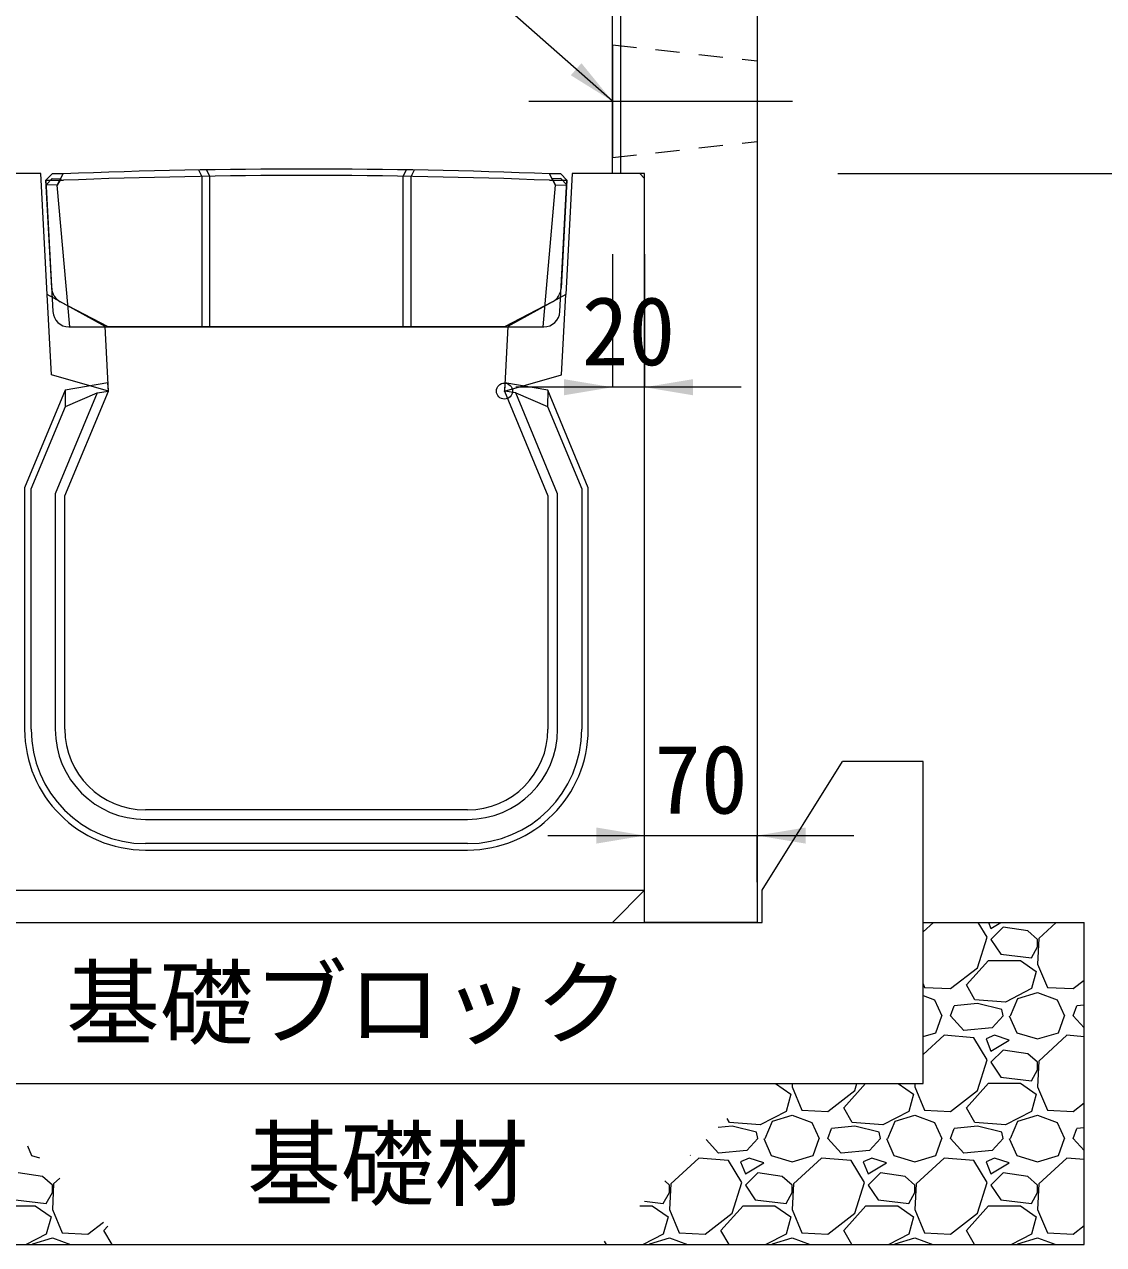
# Model space of a CAD drawing. Units: millimetres at full size. Extents: x 187207 to 255567, y 882048 to 905686.
# Drawn here: x 206149 to 206819, y 899740 to 900498 of the extents above; entities that cross this region are included whole.
import ezdxf
from ezdxf.enums import TextEntityAlignment as Align

# ---------------------------------------------------------------- set-up
doc = ezdxf.new("R2010")
doc.units = ezdxf.units.MM
doc.header["$LTSCALE"] = 20
doc.header["$PDMODE"] = 32
doc.header["$PDSIZE"] = 10
for name, pattern in [('DASHED', [7.5, 6, -1.5]), ('USER1', [28.575, 19.05, -3.175, 3.175, -3.175]), ('USER2', [1.35, 0.75, -0.6])]:
    doc.linetypes.add(name, pattern=pattern)
for name, color, linetype, lineweight in [('パネックス', 2, 'Continuous', 13), ('基礎ブロック', 2, 'Continuous', 13), ('基礎材', 7, 'Continuous', 15), ('寸法線', 7, 'Continuous', 13), ('引出線', 4, 'Continuous', 13), ('箱型U字側溝', 2, 'Continuous', 9), ('ﾊｯﾁﾝｸﾞ', 7, 'Continuous', 5)]:
    doc.layers.add(name, color=color, linetype=linetype, lineweight=lineweight)
doc.layers.add('文字', color=7, linetype='Continuous')
doc.styles.add('ＭＳ ゴシック', font='')
doc.styles.get('ＭＳ ゴシック').set_extended_font_data('MS Gothic')

# ---------------------------------------------------------------- blocks, each defined once
blk = doc.blocks.new('filled_arrow')
at = {"color": 0, "linetype": 'Continuous', "lineweight": -2}
blk.add_solid([(7.5, 1.25), (0, 0), (7.5, -1.25)], dxfattribs=at)

msp = doc.modelspace()

# ---------------------------------------------------------------- linework, layer by layer
at = {"layer": 'パネックス', "lineweight": 5}
msp.add_line((206519.37, 901105.37), (206519.37, 900405.37), dxfattribs=at)
at = {"layer": 'パネックス'}
for p, q in [((206604.37, 901105.37), (206604.37, 899940.37)), ((206514.37, 900405.37), (206514.37, 901100.37)), ((206514.37, 900485.37), (206514.37, 900415.37)), ((206514.37, 900405.37), (206514.37, 900450.37)), ((206534.37, 900405.37), (206514.37, 900405.37)), ((206534.37, 899940.37), (206534.37, 900405.37)), ((206604.37, 899940.37), (206534.37, 899940.37))]:
    msp.add_line(p, q, dxfattribs=at)
at = {"layer": 'パネックス', "linetype": 'USER2', "lineweight": 9}
for p, q in [((206514.37, 900485.37), (206604.37, 900475.37)), ((206514.37, 900415.37), (206604.37, 900425.37))]:
    msp.add_line(p, q, dxfattribs=at)
at = {"layer": '基礎ブロック'}
for p, q in [((206607.37, 899960.37), (206657.37, 900040.37)), ((206707.37, 900040.37), (206657.37, 900040.37)), ((206707.37, 899940.37), (206707.37, 900040.37)), ((206607.37, 899940.37), (206607.37, 899960.37)), ((206112.37, 899940.37), (206607.37, 899940.37)), ((206707.37, 899840.37), (206707.37, 899940.37)), ((206012.37, 899840.37), (206707.37, 899840.37))]:
    msp.add_line(p, q, dxfattribs=at)
at = {"layer": '基礎材'}
for p, q in [((206707.37, 899940.37), (206807.37, 899940.37)), ((206807.37, 899740.37), (206807.37, 899940.37)), ((205912.37, 899740.37), (206807.37, 899740.37))]:
    msp.add_line(p, q, dxfattribs=at)
at = {"layer": '寸法線', "linetype": 'USER1', "lineweight": 9}
msp.add_line((206462.52, 900450.37), (206626.23, 900450.37), dxfattribs=at)
at = {"layer": '寸法線'}
for p, q in [((206654.37, 900405.37), (206977.72, 900405.37)), ((206514.37, 900355.37), (206514.37, 900272.75)), ((206534.37, 900355.37), (206534.37, 900272.75)), ((206594.37, 900272.75), (206454.37, 900272.75)), ((206474.37, 899994.36), (206664.37, 899994.36)), ((206534.37, 899965.37), (206534.37, 899994.36)), ((206604.37, 899965.37), (206604.37, 899994.36))]:
    msp.add_line(p, q, dxfattribs=at)
at = {"layer": '引出線'}
msp.add_lwpolyline([(206514.37, 900450.37), (206311.91, 900628.82), (206140.17, 900628.82)], dxfattribs=at)
at = {"layer": '箱型U字側溝'}
for p, q in [((206162.58, 900401.23), (206173.44, 900401.23)), ((206475.28, 900401.23), (206486.15, 900401.23)), ((206174.49, 900270.83), (206174.62, 900260.71)), ((206194.38, 900269.17), (206201.37, 900270.37)), ((206454.37, 900269.17), (206447.37, 900270.37)), ((206474.25, 900270.83), (206474.13, 900260.71)), ((206424.37, 900010.37), (206224.37, 900010.37)), ((206224.37, 900004.37), (206424.37, 900004.37)), ((206424.37, 899989.37), (206224.37, 899989.37)), ((206224.37, 899985.37), (206424.37, 899985.37)), ((206114.37, 899960.37), (206534.37, 899960.37))]:
    msp.add_line(p, q, dxfattribs=at)
at = {"layer": '箱型U字側溝', "lineweight": 18}
msp.add_line((206176.91, 900310.23), (206471.81, 900310.23), dxfattribs=at)
at = {"layer": '箱型U字側溝', "lineweight": 13}
msp.add_line((206424.37, 900010.37), (206224.37, 900010.37), dxfattribs=at)
for points in [[(206199.37, 900310.37), (206163.37, 900330.37), (206159.37, 900405.37), (206117.37, 900405.37), (206114.37, 900402.37), (206114.37, 899960.37), (206134.37, 899940.37), (206514.37, 899940.37), (206534.37, 899960.37), (206534.37, 900402.37), (206531.37, 900405.37), (206489.37, 900405.37), (206485.37, 900330.37), (206449.37, 900310.37), (206447.37, 900270.37), (206474.37, 900205.37), (206474.37, 900060.37)], [(206174.37, 900060.37), (206174.37, 900205.37), (206201.37, 900270.37), (206199.37, 900310.37)]]:
    msp.add_lwpolyline(points, dxfattribs=at)
at = {"layer": '箱型U字側溝', "lineweight": 18}
for points in [[(206166.15, 900334.19), (206162.58, 900401.23), (206166.36, 900405.23)], [(206173.36, 900405.23), (206166.36, 900405.23), (206162.58, 900401.23), (206166.92, 900319.69)], [(206481.8, 900319.69), (206486.15, 900401.23), (206482.36, 900405.23), (206475.36, 900405.23)], [(206482.36, 900405.23), (206486.15, 900401.23), (206482.57, 900334.19)], [(206477.24, 900325.87), (206447.46, 900310.23), (206201.27, 900310.23), (206171.49, 900325.87)]]:
    msp.add_lwpolyline(points, dxfattribs=at)
at = {"layer": '箱型U字側溝', "color": 5, "linetype": 'DASHED'}
for points in [[(206177.43, 900310.23), (206169.58, 900398.23), (206173.36, 900405.23)], [(206471.3, 900310.23), (206479.15, 900398.23), (206475.36, 900405.23)]]:
    msp.add_lwpolyline(points, dxfattribs=at)
at = {"layer": '箱型U字側溝'}
for points in [[(206257.3, 900407.64), (206259.36, 900403.67), (206259.36, 900310.23)], [(206264.36, 900310.23), (206264.36, 900403.75), (206262.3, 900407.72)], [(206384.36, 900310.23), (206384.36, 900403.75), (206386.42, 900407.72)], [(206389.36, 900310.23), (206389.36, 900403.67), (206391.42, 900407.64)], [(206174.37, 900060.37), (206174.37, 900205.37), (206201.37, 900270.37), (206201.12, 900275.4), (206174.49, 900270.83), (206149.37, 900210.36), (206149.37, 900060.37)], [(206499.37, 900060.37), (206499.37, 900210.36), (206474.25, 900270.83), (206447.63, 900275.4), (206447.37, 900270.37), (206474.37, 900205.37), (206474.37, 900060.37)], [(206153.37, 900060.37), (206153.37, 900209.56), (206174.67, 900260.83), (206194.38, 900269.17), (206168.37, 900206.57), (206168.37, 900060.37)], [(206454.37, 900269.17), (206474.13, 900260.71), (206495.37, 900209.56), (206495.37, 900060.37)], [(206480.37, 900060.37), (206480.37, 900206.57), (206454.37, 900269.17)]]:
    msp.add_lwpolyline(points, dxfattribs=at)
at = {"layer": '箱型U字側溝', "color": 5}
for points in [[(206166.36, 900402.32), (206171.74, 900402.23), (206169.58, 900398.23), (206162.73, 900398.34)], [(206482.36, 900402.32), (206476.98, 900402.23), (206479.15, 900398.23), (206485.99, 900398.34)]]:
    msp.add_lwpolyline(points, close=True, dxfattribs=at)
at = {"layer": '箱型U字側溝', "linetype": 'DASHED', "lineweight": 13}
for points in [[(206201.37, 900270.37), (206166.04, 900280.37), (206163.37, 900330.37)], [(206447.37, 900270.37), (206482.71, 900280.37), (206485.37, 900330.37)]]:
    msp.add_lwpolyline(points, dxfattribs=at)
at = {"layer": '箱型U字側溝', "lineweight": 18}
for centre, radius, start, end in [((206324.36, 896606.56), 3801.67, 87.72365, 92.27635), ((206176.14, 900334.72), 10, 183.05288, 242.29297), ((206472.59, 900334.72), 10, 297.70703, 356.94712), ((206176.91, 900320.23), 10, 183.05288, 270), ((206471.81, 900320.23), 10, 270, 356.94712)]:
    msp.add_arc(centre, radius, start, end, dxfattribs=at)
at = {"layer": '箱型U字側溝'}
for centre, radius, start, end in [((206324.36, 896606.56), 3797.67, 87.72245, 92.27755), ((206224.37, 900060.37), 75, 180, 270), ((206224.37, 900060.37), 71, 180, 270), ((206224.37, 900060.37), 56, 180, 270), ((206224.37, 900060.37), 50, 180, 270), ((206424.37, 900060.37), 71, 270, 0), ((206424.37, 900060.37), 56, 270, 0), ((206424.37, 900060.37), 75, 270, 0), ((206424.37, 900060.37), 50, 270, 0)]:
    msp.add_arc(centre, radius, start, end, dxfattribs=at)
at = {"layer": '箱型U字側溝', "lineweight": 13}
for centre, start, end in [((206224.37, 900060.37), 180, 270), ((206424.37, 900060.37), 270, 0)]:
    msp.add_arc(centre, 50, start, end, dxfattribs=at)
at = {"layer": '箱型U字側溝'}
msp.add_point((206447.37, 900270.37), dxfattribs=at)
at = {"layer": 'ﾊｯﾁﾝｸﾞ'}
for p, q in [((206713.76, 899940.37), (206707.37, 899934.54)), ((206747.17, 899931.29), (206741.62, 899940.37)), ((206747.96, 899940.37), (206749.46, 899936.62)), ((206749.46, 899936.62), (206755.7, 899940.37)), ((206757.08, 899937.39), (206749.46, 899929.77)), ((206772.32, 899935.1), (206757.08, 899937.39)), ((206778.41, 899929.77), (206772.32, 899935.1)), ((206789.96, 899940.37), (206779.18, 899930.53)), ((206741.08, 899912.24), (206747.17, 899931.29)), ((206749.46, 899929.77), (206755.55, 899920.62)), ((206779.18, 899930.53), (206778.41, 899914.53)), ((206778.41, 899925.19), (206778.41, 899929.77)), ((206755.55, 899920.62), (206774.6, 899918.34)), ((206774.6, 899918.34), (206778.41, 899925.19)), ((206724.31, 899899.29), (206741.08, 899912.24)), ((206734.22, 899901.57), (206747.93, 899916.81)), ((206747.93, 899916.81), (206767.75, 899916.81)), ((206767.75, 899916.81), (206777.65, 899909.95)), ((206778.41, 899914.53), (206784.51, 899900.05)), ((206777.65, 899909.95), (206774.6, 899899.29)), ((206800.51, 899899.29), (206807.37, 899904.59)), ((206707.37, 899902.27), (206708.31, 899900.05)), ((206708.31, 899900.05), (206724.31, 899899.29)), ((206739.55, 899892.43), (206734.22, 899901.57)), ((206774.6, 899899.29), (206758.6, 899890.9)), ((206766.22, 899893.19), (206778.41, 899897)), ((206778.41, 899897), (206790.61, 899892.43)), ((206784.51, 899900.05), (206800.51, 899899.29)), ((206707.37, 899895.07), (206714.41, 899892.43)), ((206714.41, 899892.43), (206718.98, 899882.52)), ((206741.08, 899890.14), (206726.6, 899888.62)), ((206758.6, 899890.9), (206739.55, 899892.43)), ((206756.32, 899886.33), (206741.08, 899890.14)), ((206761.65, 899882.52), (206766.22, 899893.19)), ((206790.61, 899892.43), (206795.18, 899882.52)), ((206807.37, 899889.1), (206802.8, 899888.62)), ((206715.17, 899871.85), (206718.98, 899882.52)), ((206724.31, 899882.52), (206726.6, 899888.62)), ((206732.69, 899873.38), (206724.31, 899882.52)), ((206757.08, 899882.52), (206750.22, 899874.9)), ((206757.08, 899882.52), (206756.32, 899886.33)), ((206760.89, 899882.52), (206765.46, 899871.85)), ((206791.37, 899871.85), (206795.18, 899882.52)), ((206800.51, 899882.52), (206802.8, 899888.62)), ((206807.37, 899875.04), (206800.51, 899882.52)), ((206750.22, 899874.9), (206732.69, 899873.38)), ((206707.37, 899869.56), (206715.17, 899871.85)), ((206720.5, 899870.33), (206707.37, 899858.34)), ((206738.79, 899868.81), (206720.5, 899870.33)), ((206747.17, 899855.09), (206738.79, 899868.81)), ((206751.74, 899870.33), (206746.41, 899868.04)), ((206746.41, 899868.04), (206749.46, 899860.42)), ((206749.46, 899860.42), (206760.89, 899867.28)), ((206760.89, 899867.28), (206751.74, 899870.33)), ((206765.46, 899871.85), (206778.41, 899868.04)), ((206778.41, 899868.04), (206791.37, 899871.85)), ((206796.7, 899870.33), (206779.18, 899854.33)), ((206807.37, 899869.44), (206796.7, 899870.33)), ((206757.08, 899861.19), (206749.46, 899853.57)), ((206772.32, 899858.9), (206757.08, 899861.19)), ((206778.41, 899853.57), (206772.32, 899858.9)), ((206741.08, 899836.04), (206747.17, 899855.09)), ((206749.46, 899853.57), (206755.55, 899844.42)), ((206779.18, 899854.33), (206778.41, 899838.33)), ((206778.41, 899848.99), (206778.41, 899853.57)), ((206755.55, 899844.42), (206774.6, 899842.14)), ((206774.6, 899842.14), (206778.41, 899848.99)), ((206615.7, 899840.37), (206625.25, 899833.75)), ((206626.11, 899840.37), (206626.01, 899838.33)), ((206626.01, 899838.33), (206632.11, 899823.85)), ((206648.11, 899823.09), (206664.88, 899836.04)), ((206658.02, 899825.37), (206671.52, 899840.37)), ((206664.88, 899836.04), (206666.26, 899840.37)), ((206691.9, 899840.37), (206701.45, 899833.75)), ((206702.31, 899840.37), (206702.21, 899838.33)), ((206702.21, 899838.33), (206708.31, 899823.85)), ((206724.31, 899823.09), (206741.08, 899836.04)), ((206734.22, 899825.37), (206747.93, 899840.61)), ((206747.93, 899840.61), (206767.75, 899840.61)), ((206767.75, 899840.61), (206777.65, 899833.75)), ((206778.41, 899838.33), (206784.51, 899823.85)), ((206625.25, 899833.75), (206622.2, 899823.09)), ((206701.45, 899833.75), (206698.4, 899823.09)), ((206777.65, 899833.75), (206774.6, 899823.09)), ((206800.51, 899823.09), (206807.37, 899828.39)), ((206622.2, 899823.09), (206606.2, 899814.7)), ((206613.82, 899816.99), (206626.01, 899820.8)), ((206626.01, 899820.8), (206638.21, 899816.23)), ((206632.11, 899823.85), (206648.11, 899823.09)), ((206663.35, 899816.23), (206658.02, 899825.37)), ((206698.4, 899823.09), (206682.4, 899814.7)), ((206690.02, 899816.99), (206702.21, 899820.8)), ((206702.21, 899820.8), (206714.41, 899816.23)), ((206708.31, 899823.85), (206724.31, 899823.09)), ((206739.55, 899816.23), (206734.22, 899825.37)), ((206774.6, 899823.09), (206758.6, 899814.7)), ((206766.22, 899816.99), (206778.41, 899820.8)), ((206778.41, 899820.8), (206790.61, 899816.23)), ((206784.51, 899823.85), (206800.51, 899823.09)), ((206588.68, 899813.94), (206580.04, 899813.03)), ((206587.15, 899816.23), (206585.71, 899818.7)), ((206606.2, 899814.7), (206587.15, 899816.23)), ((206603.92, 899810.13), (206588.68, 899813.94)), ((206609.25, 899806.32), (206613.82, 899816.99)), ((206638.21, 899816.23), (206642.78, 899806.32)), ((206664.88, 899813.94), (206650.4, 899812.42)), ((206682.4, 899814.7), (206663.35, 899816.23)), ((206680.12, 899810.13), (206664.88, 899813.94)), ((206685.45, 899806.32), (206690.02, 899816.99)), ((206714.41, 899816.23), (206718.98, 899806.32)), ((206741.08, 899813.94), (206726.6, 899812.42)), ((206758.6, 899814.7), (206739.55, 899816.23)), ((206756.32, 899810.13), (206741.08, 899813.94)), ((206761.65, 899806.32), (206766.22, 899816.99)), ((206790.61, 899816.23), (206795.18, 899806.32)), ((206807.37, 899812.9), (206802.8, 899812.42)), ((206580.29, 899797.18), (206572.59, 899805.58)), ((206604.68, 899806.32), (206597.82, 899798.7)), ((206604.68, 899806.32), (206603.92, 899810.13)), ((206608.49, 899806.32), (206613.06, 899795.65)), ((206638.97, 899795.65), (206642.78, 899806.32)), ((206648.11, 899806.32), (206650.4, 899812.42)), ((206656.49, 899797.18), (206648.11, 899806.32)), ((206680.88, 899806.32), (206674.02, 899798.7)), ((206680.88, 899806.32), (206680.12, 899810.13)), ((206684.69, 899806.32), (206689.26, 899795.65)), ((206715.17, 899795.65), (206718.98, 899806.32)), ((206724.31, 899806.32), (206726.6, 899812.42)), ((206732.69, 899797.18), (206724.31, 899806.32)), ((206757.08, 899806.32), (206750.22, 899798.7)), ((206757.08, 899806.32), (206756.32, 899810.13)), ((206760.89, 899806.32), (206765.46, 899795.65)), ((206791.37, 899795.65), (206795.18, 899806.32)), ((206800.51, 899806.32), (206802.8, 899812.42)), ((206807.37, 899798.84), (206800.51, 899806.32)), ((206151.06, 899801.66), (206153.64, 899795.65)), ((206597.82, 899798.7), (206580.29, 899797.18)), ((206674.02, 899798.7), (206656.49, 899797.18)), ((206750.22, 899798.7), (206732.69, 899797.18)), ((206153.64, 899795.65), (206158.5, 899794.22)), ((206568.1, 899794.13), (206550.58, 899778.13)), ((206562.61, 899795.61), (206562.77, 899795.65)), ((206562.77, 899795.65), (206562.83, 899795.83)), ((206586.39, 899792.61), (206568.1, 899794.13)), ((206594.77, 899778.89), (206586.39, 899792.61)), ((206599.34, 899794.13), (206594.01, 899791.84)), ((206594.01, 899791.84), (206597.06, 899784.22)), ((206597.06, 899784.22), (206608.49, 899791.08)), ((206608.49, 899791.08), (206599.34, 899794.13)), ((206613.06, 899795.65), (206626.01, 899791.84)), ((206626.01, 899791.84), (206638.97, 899795.65)), ((206644.3, 899794.13), (206626.78, 899778.13)), ((206662.59, 899792.61), (206644.3, 899794.13)), ((206670.97, 899778.89), (206662.59, 899792.61)), ((206675.54, 899794.13), (206670.21, 899791.84)), ((206670.21, 899791.84), (206673.26, 899784.22)), ((206673.26, 899784.22), (206684.69, 899791.08)), ((206684.69, 899791.08), (206675.54, 899794.13)), ((206689.26, 899795.65), (206702.21, 899791.84)), ((206702.21, 899791.84), (206715.17, 899795.65)), ((206720.5, 899794.13), (206702.98, 899778.13)), ((206738.79, 899792.61), (206720.5, 899794.13)), ((206747.17, 899778.89), (206738.79, 899792.61)), ((206751.74, 899794.13), (206746.41, 899791.84)), ((206746.41, 899791.84), (206749.46, 899784.22)), ((206749.46, 899784.22), (206760.89, 899791.08)), ((206760.89, 899791.08), (206751.74, 899794.13)), ((206765.46, 899795.65), (206778.41, 899791.84)), ((206778.41, 899791.84), (206791.37, 899795.65)), ((206796.7, 899794.13), (206779.18, 899778.13)), ((206807.37, 899793.24), (206796.7, 899794.13)), ((206160.49, 899782.7), (206145.25, 899784.99)), ((206166.59, 899777.37), (206160.49, 899782.7)), ((206604.68, 899784.99), (206597.06, 899777.37)), ((206619.92, 899782.7), (206604.68, 899784.99)), ((206626.01, 899777.37), (206619.92, 899782.7)), ((206680.88, 899784.99), (206673.26, 899777.37)), ((206696.12, 899782.7), (206680.88, 899784.99)), ((206702.21, 899777.37), (206696.12, 899782.7)), ((206757.08, 899784.99), (206749.46, 899777.37)), ((206772.32, 899782.7), (206757.08, 899784.99)), ((206778.41, 899777.37), (206772.32, 899782.7)), ((206167.35, 899778.13), (206166.59, 899762.13)), ((206166.59, 899772.79), (206166.59, 899777.37)), ((206171.14, 899781.58), (206167.35, 899778.13)), ((206549.81, 899777.37), (206546.91, 899779.91)), ((206550.58, 899778.13), (206549.81, 899762.13)), ((206549.81, 899772.79), (206549.81, 899777.37)), ((206588.68, 899759.84), (206594.77, 899778.89)), ((206597.06, 899777.37), (206603.15, 899768.22)), ((206626.78, 899778.13), (206626.01, 899762.13)), ((206626.01, 899772.79), (206626.01, 899777.37)), ((206664.88, 899759.84), (206670.97, 899778.89)), ((206673.26, 899777.37), (206679.35, 899768.22)), ((206702.98, 899778.13), (206702.21, 899762.13)), ((206702.21, 899772.79), (206702.21, 899777.37)), ((206741.08, 899759.84), (206747.17, 899778.89)), ((206749.46, 899777.37), (206755.55, 899768.22)), ((206779.18, 899778.13), (206778.41, 899762.13)), ((206778.41, 899772.79), (206778.41, 899777.37)), ((206143.73, 899768.22), (206162.78, 899765.94)), ((206162.78, 899765.94), (206166.59, 899772.79)), ((206546, 899765.94), (206549.81, 899772.79)), ((206603.15, 899768.22), (206622.2, 899765.94)), ((206622.2, 899765.94), (206626.01, 899772.79)), ((206679.35, 899768.22), (206698.4, 899765.94)), ((206698.4, 899765.94), (206702.21, 899772.79)), ((206755.55, 899768.22), (206774.6, 899765.94)), ((206774.6, 899765.94), (206778.41, 899772.79)), ((206136.11, 899764.41), (206155.92, 899764.41)), ((206155.92, 899764.41), (206165.83, 899757.55)), ((206166.59, 899762.13), (206172.69, 899747.65)), ((206531.42, 899764.41), (206539.15, 899764.41)), ((206534.34, 899767.34), (206546, 899765.94)), ((206539.15, 899764.41), (206549.05, 899757.55)), ((206549.81, 899762.13), (206555.91, 899747.65)), ((206571.91, 899746.89), (206588.68, 899759.84)), ((206581.82, 899749.17), (206595.53, 899764.41)), ((206595.53, 899764.41), (206615.35, 899764.41)), ((206615.35, 899764.41), (206625.25, 899757.55)), ((206626.01, 899762.13), (206632.11, 899747.65)), ((206648.11, 899746.89), (206664.88, 899759.84)), ((206658.02, 899749.17), (206671.73, 899764.41)), ((206671.73, 899764.41), (206691.55, 899764.41)), ((206691.55, 899764.41), (206701.45, 899757.55)), ((206702.21, 899762.13), (206708.31, 899747.65)), ((206724.31, 899746.89), (206741.08, 899759.84)), ((206734.22, 899749.17), (206747.93, 899764.41)), ((206747.93, 899764.41), (206767.75, 899764.41)), ((206767.75, 899764.41), (206777.65, 899757.55)), ((206778.41, 899762.13), (206784.51, 899747.65)), ((206165.83, 899757.55), (206162.78, 899746.89)), ((206188.69, 899746.89), (206198.36, 899754.36)), ((206549.05, 899757.55), (206546, 899746.89)), ((206625.25, 899757.55), (206622.2, 899746.89)), ((206701.45, 899757.55), (206698.4, 899746.89)), ((206777.65, 899757.55), (206774.6, 899746.89)), ((206162.78, 899746.89), (206150.34, 899740.37)), ((206172.69, 899747.65), (206188.69, 899746.89)), ((206198.59, 899749.17), (206200.94, 899751.78)), ((206203.73, 899740.37), (206198.59, 899749.17)), ((206546, 899746.89), (206533.57, 899740.37)), ((206555.91, 899747.65), (206571.91, 899746.89)), ((206586.95, 899740.37), (206581.82, 899749.17)), ((206622.2, 899746.89), (206609.77, 899740.37)), ((206632.11, 899747.65), (206648.11, 899746.89)), ((206663.15, 899740.37), (206658.02, 899749.17)), ((206698.4, 899746.89), (206685.97, 899740.37)), ((206708.31, 899747.65), (206724.31, 899746.89)), ((206739.35, 899740.37), (206734.22, 899749.17)), ((206774.6, 899746.89), (206762.17, 899740.37)), ((206784.51, 899747.65), (206800.51, 899746.89)), ((206800.51, 899746.89), (206807.37, 899752.19)), ((206154.22, 899740.37), (206154.4, 899740.79)), ((206154.4, 899740.79), (206166.59, 899744.6)), ((206166.59, 899744.6), (206177.87, 899740.37)), ((206510.75, 899740.37), (206509.51, 899742.5)), ((206537.44, 899740.37), (206537.62, 899740.79)), ((206537.62, 899740.79), (206549.81, 899744.6)), ((206549.81, 899744.6), (206561.09, 899740.37)), ((206613.64, 899740.37), (206613.82, 899740.79)), ((206613.82, 899740.79), (206626.01, 899744.6)), ((206626.01, 899744.6), (206637.29, 899740.37)), ((206689.84, 899740.37), (206690.02, 899740.79)), ((206690.02, 899740.79), (206702.21, 899744.6)), ((206702.21, 899744.6), (206713.49, 899740.37)), ((206766.04, 899740.37), (206766.22, 899740.79)), ((206766.22, 899740.79), (206778.41, 899744.6)), ((206778.41, 899744.6), (206789.69, 899740.37))]:
    msp.add_line(p, q, dxfattribs=at)

# ---------------------------------------------------------------- block references
at = {"layer": '寸法線', "xscale": 4, "yscale": 4, "rotation": 180}
for p in [(206514.37, 900272.75), (206534.37, 899994.36)]:
    msp.add_blockref('filled_arrow', p, dxfattribs=at)
at = {"layer": '寸法線', "xscale": 4, "yscale": 4}
for p in [(206534.37, 900272.75), (206604.37, 899994.36)]:
    msp.add_blockref('filled_arrow', p, dxfattribs=at)
at = {"layer": '引出線', "xscale": 4, "yscale": 4, "rotation": 138.6}
msp.add_blockref('filled_arrow', (206514.37, 900450.37), dxfattribs=at)

# ---------------------------------------------------------------- texts
at = {"layer": '寸法線', "style": 'ＭＳ ゴシック'}
for s, p in [('20', (206524.37, 900307.75)), ('70', (206569.37, 900029.36))]:
    msp.add_text(s, height=42.72, dxfattribs=at).set_placement(p, align=Align.MIDDLE_CENTER)
at = {"layer": '文字', "style": 'ＭＳ ゴシック'}
for s, p in [('基礎ブロック', (206349.85, 899890.37)), ('基礎材', (206374.85, 899790.37))]:
    msp.add_text(s, height=42.72, dxfattribs=at).set_placement(p, align=Align.MIDDLE_CENTER)

doc.saveas('drawing.dxf')
